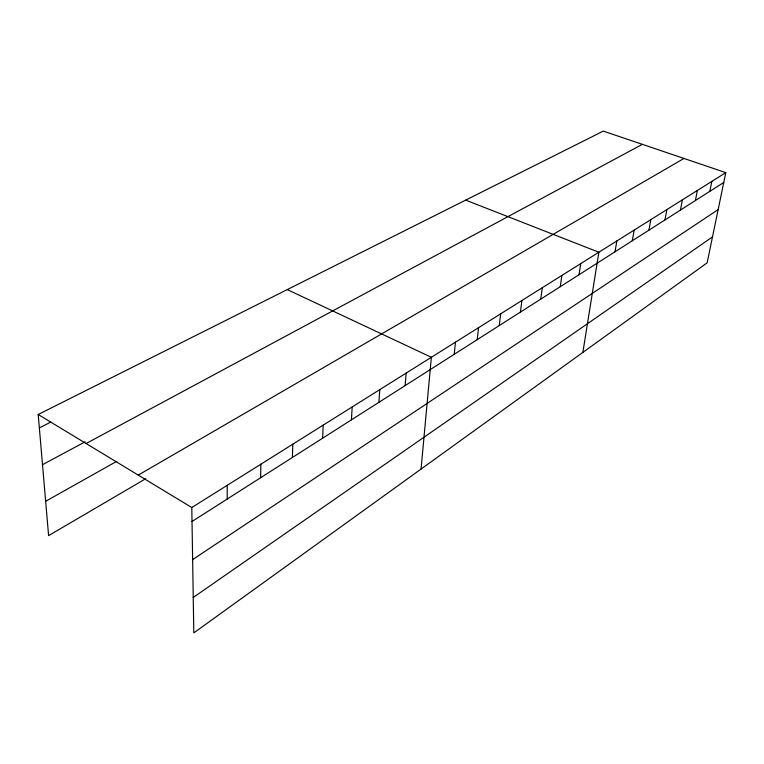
<?xml version="1.0" encoding="UTF-8"?>
<svg xmlns="http://www.w3.org/2000/svg" width="764" height="764" viewBox="0 0 764 764"><rect width="100%" height="100%" fill="white"/><g stroke="black" fill="none" stroke-linecap="round" stroke-linejoin="round"><path stroke-width="1.15" d="M227.214 499.035L227.233 485.312M260.629 477.739L260.858 464.216M292.392 457.483L292.813 444.18M322.618 438.211L323.21 425.109M351.421 419.847L352.175 406.945M378.896 402.332L379.794 389.63M405.14 385.6L406.161 373.09M421.05 469.067L431.364 357.285L287.264 289.594M454.227 354.305L455.468 342.167M477.223 339.646L478.56 327.68M499.264 325.588L500.687 313.803M520.418 312.104L521.917 300.491M540.731 299.154L542.306 287.703M560.251 286.701L561.893 275.422M579.026 274.734L580.726 263.609M582.856 352.424L598.861 252.235L465.677 200.13M615.039 251.776L616.834 240.966M632.296 240.765L634.149 230.107M648.932 230.165L650.823 219.65M664.966 219.936L666.896 209.565M680.447 210.071L682.405 199.843M695.383 200.55L697.37 190.456M709.813 191.344L711.828 181.383M725.8 172.626L707.13 262.835L193.808 632.888L191.793 507.535L38.2 414.499L603.293 131.112L725.8 172.626L191.793 507.535M193.235 597.467L712.497 236.907M192.633 559.62L718.15 209.584M192.022 521.478L723.766 182.453M145.657 478.761L48.6 535.621L38.2 414.499M138.255 475.103L683.981 158.454M45.649 501.289L116.758 461.332M86.112 443.521L642.352 144.348M42.507 464.693L85.167 441.812M39.356 427.926L50.71 422.12"/></g></svg>
